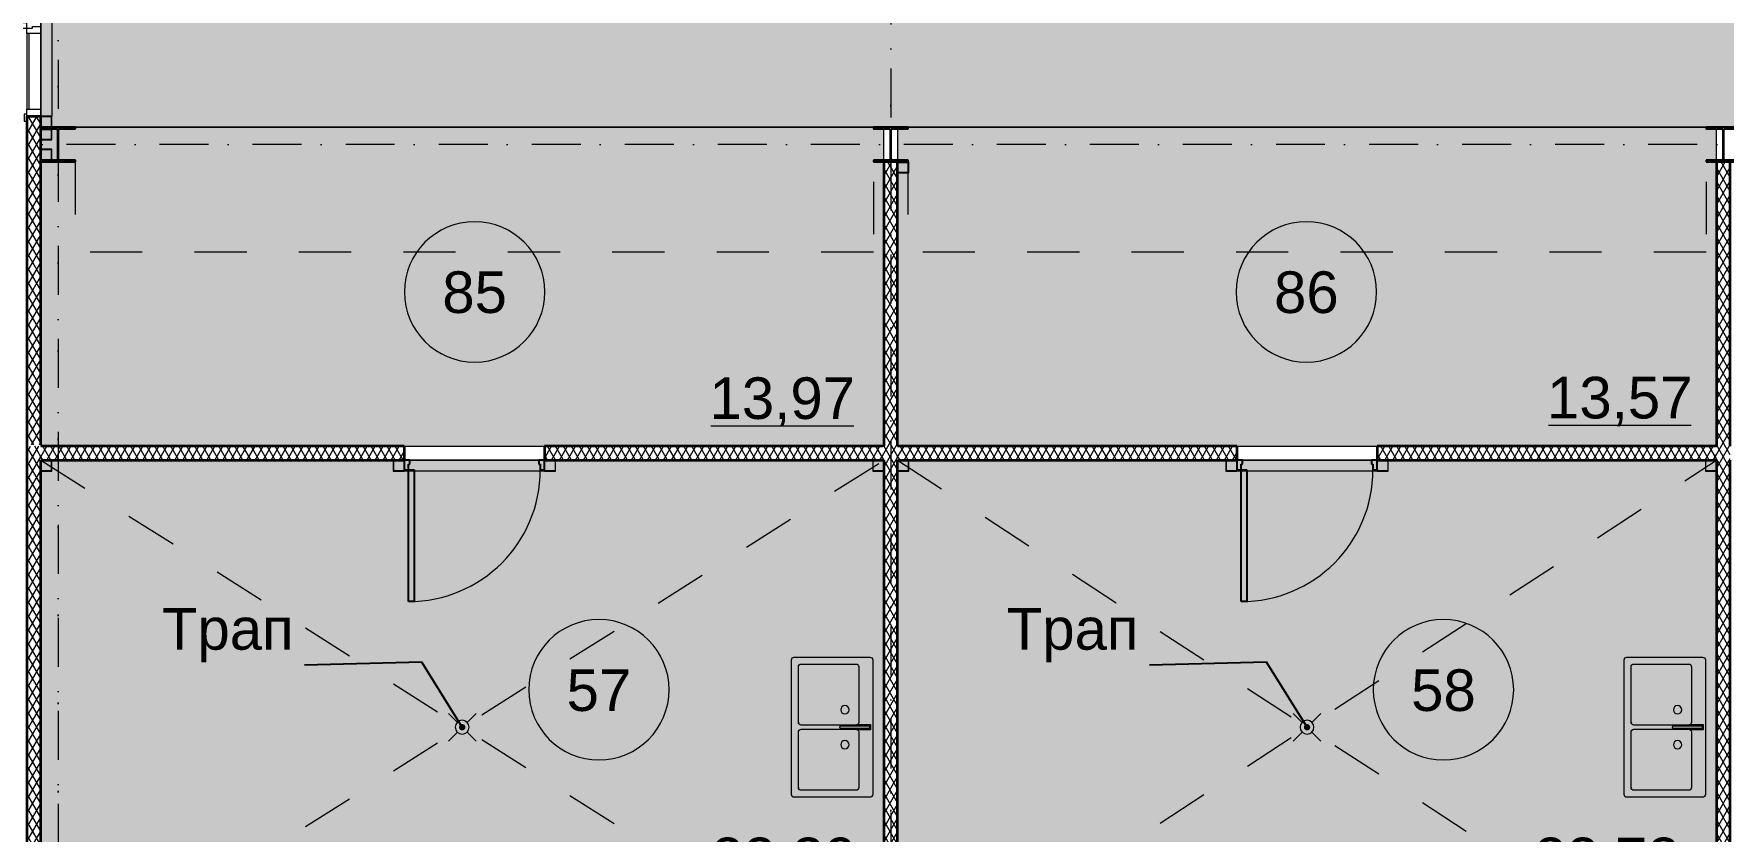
# Model space of a CAD drawing. Header units: millimetres. Extents: x -10605 to 104127, y -15987 to 52426.
# Drawn here: x 51825 to 63999, y 13050 to 18799 of the extents above; entities that cross this region are included whole.
import ezdxf
from ezdxf.enums import TextEntityAlignment as Align

# ---------------------------------------------------------------- set-up
doc = ezdxf.new("R2010")
doc.units = ezdxf.units.MM
doc.header["$MEASUREMENT"] = 0
for name, pattern in [('Dot & Dashed', [670.277762, 352.777767, -176.388884, 0, -141.111112]), ('roto_dd', [752.592, 376.296, -376.296]), ('Крупный пунктир', [634.99999, 0, -634.99999])]:
    doc.linetypes.add(name, pattern=pattern)
for name, color, linetype in [('Двери Archicad', 7, 'Continuous'), ('Зоны', 7, 'Continuous'), ('Металлический каркас здания', 7, 'Continuous'), ('Оси', 7, 'Continuous'), ('Стены', 7, 'Continuous')]:
    doc.layers.add(name, color=color, linetype=linetype)
for name, color, linetype, lineweight in [('Двери Archicad_Ном._пера__3', 7, 'Continuous', 0), ('Двери Archicad_Ном._пера__97', 7, 'Continuous', 35), ('Двери Archicad_Ном._пера__98', 7, 'Continuous', 25), ('Зоны_Ном._пера__38', 171, 'Continuous', 20), ('Зоны_Ном._пера__91', 255, 'Continuous', 0), ('Мебель и  оборудование_Ном._пера__200', 7, 'Continuous', 0), ('Мебель и  оборудование_Ном._пера__99', 7, 'Continuous', 15), ('Металлический каркас здания_Ном._пера__98', 7, 'Continuous', 25), ('Металлический каркас здания_Ном._пера__99', 7, 'Continuous', 15), ('Оси_Ном._пера__200', 7, 'Continuous', 0), ('Паспорта Зон Archicad_Ном._пера__100', 7, 'Continuous', 9), ('Сантехника_Ном._пера__99', 7, 'Continuous', 15), ('Стены _Ном._пера__97', 7, 'Continuous', 35)]:
    doc.layers.add(name, color=color, linetype=linetype, lineweight=lineweight)
doc.layers.add('Зоны_Ном._пера__2', color=7, linetype='Continuous', lineweight=0, true_color=0xc2747474)
doc.styles.add('РЎР“Р•РќР•Р\xa0РР\xa0_РЎРўРР›Р¬_1', font='arial.ttf')
doc.dimstyles.new('СГЕНЕРИР_СТИЛЬ__1', dxfattribs={"dimtxt": 0.18, "dimasz": 91.2, "dimexe": 0.18, "dimexo": 0.0625, "dimgap": 0.09, "dimtad": 0, "dimtih": 1, "dimtoh": 1, "dimdec": 4, "dimzin": 0, "dimdsep": 46, "dimcen": 0.09, "dimadec": 0, "dimazin": 0, "dimtfac": 1, "dimtdec": 4, "dimtmove": 0, "dimatfit": 3, "dimldrblk": 'ARROWHEAD_11', "dimfxl": 1, "dimtolj": 1, "dimtzin": 0, "dimarcsym": 0})
pattern_1 = [(90, (0, 0), (-60, 0), [])]
pattern_2 = [(60, (0, 0), (-43.30127, 25), []), (120, (0, 0), (43.30127, 25), [])]

# ---------------------------------------------------------------- blocks, each defined once
blk = doc.blocks.new('Колонна SHS ГК 27')
at = {"layer": 'Металлический каркас здания_Ном._пера__99', "linetype": 'Continuous', "lineweight": 0, "true_color": 0xffffff}
h = blk.add_hatch(dxfattribs=at)
h.set_pattern_fill('Barabбs_tйglakц_бllу', style=0, pattern_type=2)
h.set_pattern_definition(pattern_1)
h.paths.add_polyline_path([(-40, -40), (40, -40), (40, 40), (-40, 40)])
h.paths.add_polyline_path([(-36.4, -36.4), (-36.4, 36.4), (36.4, 36.4), (36.4, -36.4)], flags=0)
at = {"layer": 'Металлический каркас здания_Ном._пера__99', "color": 7, "linetype": 'Continuous', "lineweight": 15}
for p, q in [((40, 40), (-40, 40)), ((-40, 40), (-40, -40)), ((-36.4, -36.4), (-36.4, 36.4)), ((-36.4, 36.4), (36.4, 36.4)), ((36.4, 36.4), (36.4, -36.4)), ((40, -40), (40, 40)), ((-40, -40), (40, -40)), ((36.4, -36.4), (-36.4, -36.4))]:
    blk.add_line(p, q, dxfattribs=at)
blk = doc.blocks.new('Труба Квадратного Сечения ГК SHS 27_5')
at = {"layer": 'Металлический каркас здания_Ном._пера__99', "color": 7, "linetype": 'Continuous', "lineweight": 15}
for p, q in [((505, 40), (0, 40)), ((0, 40), (0, 0)), ((0, 0), (0, -40)), ((1010, 40), (505, 40)), ((1010, 0), (1010, 40)), ((1010, -40), (1010, 0)), ((0, -40), (505, -40)), ((505, -40), (1010, -40))]:
    blk.add_line(p, q, dxfattribs=at)
blk = doc.blocks.new('Труба Квадратного Сечения ГК SHS 27_9')
at = {"layer": 'Металлический каркас здания_Ном._пера__99', "color": 7, "linetype": 'Continuous', "lineweight": 15}
for p, q in [((1795, 40), (0, 40)), ((0, 40), (0, 0)), ((0, 0), (0, -40)), ((3590, 40), (1795, 40)), ((3590, 0), (3590, 40)), ((3590, -40), (3590, 0)), ((0, -40), (1795, -40)), ((1795, -40), (3590, -40))]:
    blk.add_line(p, q, dxfattribs=at)
blk = doc.blocks.new('Зона подготовки товара_57_39', base_point=(54850, 14075))
at = {"layer": 'Зоны', "linetype": 'Continuous', "lineweight": 0, "true_color": 0x3f3f3f}
blk.add_hatch(color=250, dxfattribs=at).paths.add_polyline_path([(57950, 15726), (51875, 15726), (51875, 11875), (57950, 11875)])
at = {"layer": 'Паспорта Зон Archicad_Ном._пера__100', "color": 7, "linetype": 'Continuous', "lineweight": 9}
blk.add_line((56716, 12655), (57746, 12655), dxfattribs=at)
for start, end in [(0, 180), (180, 0)]:
    blk.add_arc((55897, 14070), 506, start, end, dxfattribs=at)
at = {"layer": 'Паспорта Зон Archicad_Ном._пера__100', "color": 7, "lineweight": 9, "style": 'РЎР“Р•РќР•Р\xa0РР\xa0_РЎРўРР›Р¬_1'}
for tag, p in [('ROOM_NUMBER', (55897, 14067)), ('ROOM_AREA', (57231, 12854))]:
    blk.add_attdef(tag, text='', height=300, dxfattribs=at).set_placement(p, align=Align.MIDDLE_CENTER)
blk = doc.blocks.new('Зона подготовки товара_58_40', base_point=(61000, 14075))
at = {"layer": 'Зоны', "linetype": 'Continuous', "lineweight": 0, "true_color": 0x3f3f3f}
blk.add_hatch(color=250, dxfattribs=at).paths.add_polyline_path([(58050, 11875), (63950, 11875), (63950, 15726), (58050, 15726)])
at = {"layer": 'Паспорта Зон Archicad_Ном._пера__100', "color": 7, "linetype": 'Continuous', "lineweight": 9}
blk.add_line((62647, 12655), (63676, 12655), dxfattribs=at)
for start, end in [(0, 180), (180, 0)]:
    blk.add_arc((61983, 14070), 506, start, end, dxfattribs=at)
at = {"layer": 'Паспорта Зон Archicad_Ном._пера__100', "color": 7, "lineweight": 9, "style": 'РЎР“Р•РќР•Р\xa0РР\xa0_РЎРўРР›Р¬_1'}
for tag, p in [('ROOM_NUMBER', (61983, 14067)), ('ROOM_AREA', (63161, 12854))]:
    blk.add_attdef(tag, text='', height=300, dxfattribs=at).set_placement(p, align=Align.MIDDLE_CENTER)
blk = doc.blocks.new('Торговый зал_98_102', base_point=(66243, 20776))
at = {"layer": 'Зоны_Ном._пера__2', "linetype": 'Continuous', "lineweight": 0, "true_color": 0x1d1d1d}
blk.add_hatch(color=250, dxfattribs=at).paths.add_polyline_path([(51875, 18125), (93775, 18125), (93775, 21875), (51875, 21875)])
at = {"layer": 'Паспорта Зон Archicad_Ном._пера__100', "color": 7, "lineweight": 9, "style": 'РЎР“Р•РќР•Р\xa0РР\xa0_РЎРўРР›Р¬_1'}
for tag, p in [('ROOM_NUMBER', (66583, 20581)), ('ROOM_AREA', (93029, 18555))]:
    blk.add_attdef(tag, text='', height=300, dxfattribs=at).set_placement(p, align=Align.MIDDLE_CENTER)
blk = doc.blocks.new('Выставочная зона_85_118', base_point=(56272, 17508))
at = {"layer": 'Зоны_Ном._пера__38', "linetype": 'Continuous', "lineweight": 0, "true_color": 0x1f1f3f}
blk.add_hatch(color=179, dxfattribs=at).paths.add_polyline_path([(57950, 18125), (51875, 18125), (51875, 15825), (57950, 15825)])
at = {"layer": 'Паспорта Зон Archicad_Ном._пера__100', "color": 7, "linetype": 'Continuous', "lineweight": 9}
blk.add_line((56704, 15973), (57734, 15973), dxfattribs=at)
for start, end in [(0, 180), (180, 0)]:
    blk.add_arc((55002, 16938), 506, start, end, dxfattribs=at)
at = {"layer": 'Паспорта Зон Archicad_Ном._пера__100', "color": 7, "lineweight": 9, "style": 'РЎР“Р•РќР•Р\xa0РР\xa0_РЎРўРР›Р¬_1'}
for tag, p in [('ROOM_NUMBER', (55002, 16936)), ('ROOM_AREA', (57219, 16172))]:
    blk.add_attdef(tag, text='', height=300, dxfattribs=at).set_placement(p, align=Align.MIDDLE_CENTER)
blk = doc.blocks.new('Выставочная зона_86_119', base_point=(62217, 17527))
at = {"layer": 'Зоны_Ном._пера__38', "linetype": 'Continuous', "lineweight": 0, "true_color": 0x1f1f3f}
blk.add_hatch(color=179, dxfattribs=at).paths.add_polyline_path([(58050, 18125), (58050, 15825), (63950, 15825), (63950, 18125)])
at = {"layer": 'Паспорта Зон Archicad_Ном._пера__100', "color": 7, "linetype": 'Continuous', "lineweight": 9}
blk.add_line((62739, 15977), (63768, 15977), dxfattribs=at)
for start, end in [(0, 180), (180, 0)]:
    blk.add_arc((60995, 16938), 506, start, end, dxfattribs=at)
at = {"layer": 'Паспорта Зон Archicad_Ном._пера__100', "color": 7, "lineweight": 9, "style": 'РЎР“Р•РќР•Р\xa0РР\xa0_РЎРўРР›Р¬_1'}
for tag, p in [('ROOM_NUMBER', (60995, 16936)), ('ROOM_AREA', (63253, 16176))]:
    blk.add_attdef(tag, text='', height=300, dxfattribs=at).set_placement(p, align=Align.MIDDLE_CENTER)
blk = doc.blocks.new('Двупольная Дверь с Боковыми Панелями и Фрамугой 27')
at = {"layer": 'Двери Archicad_Ном._пера__3', "color": 7, "linetype": 'Continuous', "lineweight": 0}
for p, q in [((-1162, 1162), (-1162, 1092)), ((-1122, 1162), (-1162, 1162)), ((-1122, 1092), (-1122, 1162)), ((1122, 1092), (1122, 1162)), ((1122, 1162), (1162, 1162)), ((1162, 1162), (1162, 1092)), ((-1162, 1092), (-1122, 1092)), ((-1142, 1092), (-1142, 70)), ((1162, 1092), (1122, 1092)), ((1142, 1092), (1142, 70)), ((-1832, 0), (-1832, 19)), ((-1832, 19), (-1782, 19)), ((-1782, 0), (-1832, 0)), ((-1795, 0), (-1832, 0)), ((-1795, 0), (-1832, 0)), ((-1745, 0), (-1795, 0)), ((-1795, 0), (-1795, -100)), ((-1795, 0), (-1795, -100)), ((-1795, 0), (-1795, -100)), ((-1782, 19), (-1782, 0)), ((-1745, -100), (-1745, 0)), ((-1162, 0), (-1200, 0)), ((-1200, 0), (-1200, -100)), ((-1122, 70), (-1162, 70)), ((-1162, 70), (-1162, 0)), ((-1162, -40), (-1162, 0)), ((-1162, 0), (-1122, 0)), ((-1122, 0), (-1122, 70)), ((1122, 0), (1122, 70)), ((1122, 70), (1162, 70)), ((1162, 0), (1122, 0)), ((1162, 70), (1162, 0)), ((1200, 0), (1162, 0)), ((1162, 0), (1162, -40)), ((1200, -100), (1200, 0)), ((1795, 0), (1745, 0)), ((1745, 0), (1745, -100)), ((1782, 19), (1832, 19)), ((1782, 0), (1782, 19)), ((1832, 0), (1782, 0)), ((1795, -100), (1795, 0)), ((1795, 0), (1795, -100)), ((1795, 0), (1795, -100)), ((1795, 0), (1832, 0)), ((1795, 0), (1832, 0)), ((1832, 19), (1832, 0)), ((-1795, -100), (-1745, -100)), ((-1745, -18), (-1200, -18)), ((-1200, -100), (-1745, -100)), ((-1200, -100), (-1150, -100)), ((-1150, -40), (-1162, -40)), ((-1150, -100), (-1150, -40)), ((1162, -40), (1150, -40)), ((1150, -40), (1150, -100)), ((1150, -100), (1200, -100)), ((1745, -18), (1200, -18)), ((1745, -100), (1200, -100)), ((1745, -100), (1795, -100))]:
    blk.add_line(p, q, dxfattribs=at)
at = {"layer": 'Двери Archicad_Ном._пера__3', "color": 7, "linetype": 'Continuous', "lineweight": 0, "flags": 128}
for points in [[(-1162, 1092), (-1162, 70), (-1142, 70), (-1142, 1092)], [(-1142, 1092), (-1142, 70), (-1122, 70), (-1122, 1092)], [(1142, 1092), (1142, 70), (1122, 70), (1122, 1092)], [(1162, 1092), (1162, 70), (1142, 70), (1142, 1092)], [(-1200, 0), (-1745, 0), (-1745, -100), (-1200, -100)], [(1745, -100), (1200, -100), (1200, 0), (1745, 0)]]:
    blk.add_lwpolyline(points, close=True, dxfattribs=at)
at = {"layer": 'Двери Archicad_Ном._пера__3', "color": 7, "linetype": 'Continuous', "lineweight": 0}
for centre, start, end in [((-1162, 0), 0, 90), ((1162, 0), 90, 180)]:
    blk.add_arc(centre, 1162, start, end, dxfattribs=at)
blk = doc.blocks.new('Стена_15', base_point=(51875, 21875))
at = {"layer": 'Стены', "linetype": 'Continuous', "lineweight": 0, "true_color": 0x000000}
h = blk.add_hatch(dxfattribs=at)
h.set_pattern_fill('Batt_Insulation__3_', color=18, style=0, pattern_type=2)
h.set_pattern_definition(pattern_2)
h.paths.add_polyline_path([(51775, 21795), (51875, 21795), (51875, 21875), (51775, 21875)])
h = blk.add_hatch(dxfattribs=at)
h.set_pattern_fill('Batt_Insulation__3_', color=18, style=0, pattern_type=2)
h.set_pattern_definition(pattern_2)
h.paths.add_polyline_path([(51775, 15835), (51875, 15835), (51875, 18205), (51775, 18205)])
h = blk.add_hatch(dxfattribs=at)
h.set_pattern_fill('Batt_Insulation__3_', color=18, style=0, pattern_type=2)
h.set_pattern_definition(pattern_2)
h.paths.add_polyline_path([(51775, 15825), (51775, 11775), (51875, 11775), (51875, 15825)])
at = {"layer": 'Стены _Ном._пера__97', "color": 7, "linetype": 'Continuous', "lineweight": 35}
for p, q in [((51775, 21795), (51775, 21832)), ((51775, 21795), (51875, 21795)), ((51775, 18205), (51775, 18168)), ((51775, 18205), (51875, 18205))]:
    blk.add_line(p, q, dxfattribs=at)
at = {"layer": 'Стены _Ном._пера__97', "color": 7, "linetype": 'Continuous', "lineweight": 35, "flags": 128}
for points in [[(51775, 21875), (51775, 21795)], [(51875, 21795), (51875, 21875)], [(51775, 18205), (51775, 11875)], [(51875, 15835), (51875, 18205)], [(51875, 11875), (51875, 15725)]]:
    blk.add_lwpolyline(points, dxfattribs=at)
at = {"layer": 'Двери Archicad_Ном._пера__3', "color": 7, "linetype": 'Continuous', "lineweight": 0, "xscale": -1, "zscale": 1000, "rotation": 90}
blk.add_blockref('Двупольная Дверь с Боковыми Панелями и Фрамугой 27', (51775, 20000), dxfattribs=at)
blk = doc.blocks.new('Однопольная Дверь 27_2')
at = {"layer": 'Двери Archicad_Ном._пера__3', "color": 7, "linetype": 'Continuous', "lineweight": 0}
blk.add_arc((475, 0), 950, 90, 180, dxfattribs=at)
at = {"layer": 'Двери Archicad_Ном._пера__97', "color": 7, "linetype": 'Continuous', "lineweight": 35}
for p, q in [((-505, -170), (-505, -70)), ((505, -170), (505, -70))]:
    blk.add_line(p, q, dxfattribs=at)
at = {"layer": 'Двери Archicad_Ном._пера__98', "color": 7, "linetype": 'Continuous', "lineweight": 25}
for p, q in [((435, 0), (435, 950)), ((435, 950), (475, 950)), ((475, 950), (475, 0)), ((-475, 0), (-505, 0)), ((-505, 0), (-505, -70)), ((-475, -40), (-475, 0)), ((475, 0), (435, 0)), ((505, 0), (475, 0)), ((475, 0), (475, -40)), ((505, -70), (505, 0)), ((-505, -70), (-465, -70)), ((-465, -40), (-475, -40)), ((-465, -70), (-465, -40)), ((475, -40), (465, -40)), ((465, -40), (465, -70)), ((465, -70), (505, -70))]:
    blk.add_line(p, q, dxfattribs=at)
blk = doc.blocks.new('Стена_55', base_point=(93825, 15775))
at = {"layer": 'Стены', "linetype": 'Continuous', "lineweight": 0, "true_color": 0x000000}
h = blk.add_hatch(dxfattribs=at)
h.set_pattern_fill('Batt_Insulation__3_', color=18, style=0, pattern_type=2)
h.set_pattern_definition(pattern_2)
h.paths.add_polyline_path([(51875, 15825), (51875, 15725), (54495, 15725), (54495, 15825)])
h = blk.add_hatch(dxfattribs=at)
h.set_pattern_fill('Batt_Insulation__3_', color=18, style=0, pattern_type=2)
h.set_pattern_definition(pattern_2)
h.paths.add_polyline_path([(57940, 15825), (55505, 15825), (55505, 15725), (57940, 15725)])
h = blk.add_hatch(dxfattribs=at)
h.set_pattern_fill('Batt_Insulation__3_', color=18, style=0, pattern_type=2)
h.set_pattern_definition(pattern_2)
h.paths.add_polyline_path([(57950, 15725), (57950, 15825), (57940, 15825), (57940, 15725)])
h = blk.add_hatch(dxfattribs=at)
h.set_pattern_fill('Batt_Insulation__3_', color=18, style=0, pattern_type=2)
h.set_pattern_definition(pattern_2)
h.paths.add_polyline_path([(58050, 15825), (58050, 15725), (60495, 15725), (60495, 15825)])
h = blk.add_hatch(dxfattribs=at)
h.set_pattern_fill('Batt_Insulation__3_', color=18, style=0, pattern_type=2)
h.set_pattern_definition(pattern_2)
h.paths.add_polyline_path([(63950, 15825), (61505, 15825), (61505, 15725), (63950, 15725)])
at = {"layer": 'Стены _Ном._пера__97', "color": 7, "linetype": 'Continuous', "lineweight": 35}
for p, q in [((54495, 15825), (54495, 15725)), ((55505, 15825), (55505, 15725)), ((60495, 15825), (60495, 15725)), ((61505, 15825), (61505, 15725))]:
    blk.add_line(p, q, dxfattribs=at)
at = {"layer": 'Стены _Ном._пера__97', "color": 7, "linetype": 'Continuous', "lineweight": 35, "flags": 128}
for points in [[(54495, 15825), (51875, 15825)], [(51875, 15725), (54495, 15725)], [(57940, 15825), (55505, 15825)], [(55505, 15725), (57940, 15725)], [(60495, 15825), (58050, 15825)], [(58050, 15725), (60495, 15725)], [(63950, 15825), (61505, 15825)], [(61505, 15725), (63950, 15725)]]:
    blk.add_lwpolyline(points, dxfattribs=at)
at = {"layer": 'Двери Archicad', "color": 7, "linetype": 'Continuous', "lineweight": 50, "zscale": 1000, "rotation": 180}
for p in [(55000, 15655), (61000, 15655)]:
    blk.add_blockref('Однопольная Дверь 27_2', p, dxfattribs=at)
blk = doc.blocks.new('Стена_74', base_point=(64000, 17875))
at = {"layer": 'Стены', "linetype": 'Continuous', "lineweight": 0, "true_color": 0x000000}
h = blk.add_hatch(dxfattribs=at)
h.set_pattern_fill('Batt_Insulation__3_', color=18, style=0, pattern_type=2)
h.set_pattern_definition(pattern_2)
h.paths.add_polyline_path([(63950, 17875), (63950, 12125), (64050, 12125), (64050, 17875)])
at = {"layer": 'Стены _Ном._пера__97', "color": 7, "linetype": 'Continuous', "lineweight": 35, "flags": 128}
for points in [[(63950, 17875), (63950, 15825)], [(64050, 17875), (63950, 17875)], [(64050, 15825), (64050, 17875)], [(63950, 15725), (63950, 12125)], [(64050, 12125), (64050, 15725)], [(63950, 12125), (64050, 12125)]]:
    blk.add_lwpolyline(points, dxfattribs=at)
blk = doc.blocks.new('Стена_77', base_point=(58000, 17875))
at = {"layer": 'Стены', "linetype": 'Continuous', "lineweight": 0, "true_color": 0x000000}
h = blk.add_hatch(dxfattribs=at)
h.set_pattern_fill('Batt_Insulation__3_', color=18, style=0, pattern_type=2)
h.set_pattern_definition(pattern_2)
h.paths.add_polyline_path([(57950, 17875), (57950, 12125), (58050, 12125), (58050, 17875)])
at = {"layer": 'Стены _Ном._пера__97', "color": 7, "linetype": 'Continuous', "lineweight": 35, "flags": 128}
for points in [[(57950, 17875), (57950, 15825)], [(58050, 17875), (57950, 17875)], [(58050, 15825), (58050, 17875)], [(57950, 15725), (57950, 12125)], [(58050, 12125), (58050, 15725)], [(57950, 12125), (58050, 12125)]]:
    blk.add_lwpolyline(points, dxfattribs=at)
blk = doc.blocks.new('Колонна Универсальная 27')
at = {"layer": 'Металлический каркас здания_Ном._пера__98', "linetype": 'Continuous', "lineweight": 0, "true_color": 0xffffff}
h = blk.add_hatch(dxfattribs=at)
h.set_pattern_fill('Barabбs_tйglakц_бllу', style=0, pattern_type=2)
h.set_pattern_definition(pattern_1)
h.paths.add_polyline_path([(-125, -125), (125, -125), (125, -113), (4, -113), (4, 113), (125, 113), (125, 125), (-125, 125), (-125, 113), (-4, 113), (-4, -113), (-125, -113)])
at = {"layer": 'Металлический каркас здания_Ном._пера__98', "color": 7, "linetype": 'Continuous', "lineweight": 25}
for p, q in [((125, 125), (-125, 125)), ((-125, 125), (-125, 113)), ((125, 113), (125, 125)), ((-125, 113), (-4, 113)), ((-4, 113), (-4, -113)), ((4, -113), (4, 113)), ((4, 113), (125, 113)), ((-4, -113), (-125, -113)), ((-125, -113), (-125, -125)), ((125, -113), (4, -113)), ((125, -125), (125, -113)), ((-125, -125), (125, -125))]:
    blk.add_line(p, q, dxfattribs=at)
blk = doc.blocks.new('Стандартный Маркер Сетки')
at = {"layer": 'Оси_Ном._пера__200', "color": 7, "linetype": 'Dot & Dashed', "lineweight": 0}
blk.add_line((0, 0), (107805, 0), dxfattribs=at)
at = {"layer": 'Оси_Ном._пера__200', "color": 7, "lineweight": 0, "style": 'РЎР“Р•РќР•Р\xa0РР\xa0_РЎРўРР›Р¬_1'}
blk.add_attdef('AC_MarkerText_1', text='', height=300, dxfattribs=at).set_placement((108205, 150), align=Align.TOP_CENTER)
blk = doc.blocks.new('Двутавp К 26020-83 27_4')
at = {"layer": 'Металлический каркас здания_Ном._пера__98', "color": 7, "linetype": 'Крупный пунктир', "lineweight": 25}
blk.add_line((0, 0), (39750, 0), dxfattribs=at)
blk = doc.blocks.new('Двутавp К 26020-83 27')
at = {"layer": 'Металлический каркас здания_Ном._пера__98', "color": 7, "linetype": 'Крупный пунктир', "lineweight": 25}
blk.add_line((0, 0), (39875, 0), dxfattribs=at)
blk = doc.blocks.new('Мойка Обычная 27')
at = {"layer": 'Сантехника_Ном._пера__99', "color": 7, "linetype": 'Continuous', "lineweight": 15}
for p, q in [((50, 465), (50, 70)), ((470, 485), (70, 485)), ((490, 70), (490, 465)), ((520, 465), (520, 70)), ((940, 485), (540, 485)), ((960, 70), (960, 465)), ((70, 50), (470, 50)), ((540, 50), (940, 50))]:
    blk.add_line(p, q, dxfattribs=at)
at = {"layer": 'Сантехника_Ном._пера__99', "color": 7, "linetype": 'Continuous', "lineweight": 15, "flags": 128}
for points in [[(20, 0), (990, 0, 0.414214), (1010, 20), (1010, 565, 0.414214), (990, 585), (20, 585, 0.414214), (0, 565), (0, 20, 0.414214)], [(485, 504), (496, 504), (496, 555, -1), (514, 555), (514, 504), (525, 504), (525, 569), (485, 569)], [(496, 357, 1), (514, 357), (514, 555, 1), (496, 555)]]:
    blk.add_lwpolyline(points, format="xyb", close=True, dxfattribs=at)
for points in [[(485, 468), (496, 468), (496, 503), (485, 503)], [(525, 468), (525, 503), (514, 503), (514, 468)]]:
    blk.add_lwpolyline(points, close=True, dxfattribs=at)
at = {"layer": 'Сантехника_Ном._пера__99', "color": 7, "linetype": 'Continuous', "lineweight": 15}
for centre in [(379, 385), (631, 385)]:
    blk.add_circle(centre, 30, dxfattribs=at)
for centre, start, end in [((70, 465), 90, 180), ((470, 465), 0, 90), ((540, 465), 90, 180), ((940, 465), 0, 90), ((70, 70), 180, 270), ((470, 70), 270, 0), ((540, 70), 180, 270), ((940, 70), 270, 0)]:
    blk.add_arc(centre, 20, start, end, dxfattribs=at)
for p in [(70, 50), (540, 50)]:
    blk.add_point(p, dxfattribs=at)
blk = doc.blocks.new('Символ Трапа в Полу 27')
at = {"layer": 'Мебель и  оборудование_Ном._пера__99', "color": 7, "linetype": 'Continuous', "lineweight": 15}
for p, q in [((65, 135), (0, 200)), ((135, 135), (200, 200)), ((65, 65), (0, 0)), ((135, 65), (200, 0))]:
    blk.add_line(p, q, dxfattribs=at)
at = {"layer": 'Мебель и  оборудование_Ном._пера__99', "color": 7, "linetype": 'Continuous', "lineweight": 15, "flags": 128}
blk.add_lwpolyline([(150, 100, 1), (50, 100, 1)], format="xyb", close=True, dxfattribs=at)
blk = doc.blocks.new('ARROWHEAD_11')
at = {"color": 0, "linetype": 'Continuous', "lineweight": 0}
blk.add_line((0, 0), (-1, 0), dxfattribs=at)
at = {"color": 0, "linetype": 'Continuous', "lineweight": 0, "const_width": 0.25, "flags": 128}
blk.add_lwpolyline([(-0.125, 0, 1), (0.125, 0, 1)], format="xyb", close=True, dxfattribs=at)
blk = doc.blocks.new('Стандартный Маркер Сетки_5')
at = {"layer": 'Оси_Ном._пера__200', "color": 7, "linetype": 'Dot & Dashed', "lineweight": 0}
blk.add_line((0, 0), (55249, 0), dxfattribs=at)
at = {"layer": 'Оси_Ном._пера__200', "color": 7, "lineweight": 0, "style": 'РЎР“Р•РќР•Р\xa0РР\xa0_РЎРўРР›Р¬_1'}
blk.add_attdef('AC_MarkerText_1', text='', height=300, rotation=90, dxfattribs=at).set_placement((55430, -69), align=Align.TOP_CENTER)
blk = doc.blocks.new('Стандартный Маркер Сетки_4')
at = {"layer": 'Оси_Ном._пера__200', "color": 7, "linetype": 'Dot & Dashed', "lineweight": 0}
blk.add_line((0, 0), (55187, 0), dxfattribs=at)
at = {"layer": 'Оси_Ном._пера__200', "color": 7, "lineweight": 0, "style": 'РЎР“Р•РќР•Р\xa0РР\xa0_РЎРўРР›Р¬_1'}
blk.add_attdef('AC_MarkerText_1', text='', height=300, rotation=90, dxfattribs=at).set_placement((55368, -69), align=Align.TOP_CENTER)

msp = doc.modelspace()

# ---------------------------------------------------------------- linework, layer by layer
at = {"layer": 'Зоны_Ном._пера__2', "color": 8, "linetype": 'Continuous', "lineweight": 0, "true_color": 0x747474, "flags": 128}
msp.add_lwpolyline([(51875, 18125), (93775, 18125), (93775, 21875.00005), (51875, 21875.00005)], close=True, dxfattribs=at)
at = {"layer": 'Зоны_Ном._пера__38', "color": 171, "linetype": 'Continuous', "lineweight": 20, "flags": 128}
for points in [[(57949.99994, 18125), (51875, 18125), (51875, 15825), (57949.99994, 15825)], [(58049.99994, 18125), (58049.99994, 15825), (63950, 15825), (63950, 18125)]]:
    msp.add_lwpolyline(points, close=True, dxfattribs=at)
at = {"layer": 'Зоны_Ном._пера__91', "color": 255, "linetype": 'Continuous', "lineweight": 0, "flags": 128}
for points in [[(57949.99994, 15725.5), (51875, 15725.5), (51875, 11875), (57949.99994, 11875)], [(58049.99994, 11875), (63949.99994, 11875), (63949.99994, 15725.5), (58049.99994, 15725.5)]]:
    msp.add_lwpolyline(points, close=True, dxfattribs=at)
at = {"layer": 'Мебель и  оборудование_Ном._пера__200', "color": 7, "linetype": 'roto_dd', "lineweight": 0, "flags": 128}
for points in [[(57875.02889, 17225), (52125, 17225), (52125, 18125), (57875.02889, 18125)], [(63874.99986, 17225), (58124.97097, 17225), (58124.97097, 18125), (63874.99986, 18125)]]:
    msp.add_lwpolyline(points, close=True, dxfattribs=at)
for points in [[(51875, 15725), (57949.99994, 11874.5)], [(51875, 11874.5), (57949.99994, 15725)], [(58049.99989, 15725), (63949.99994, 11874.5)], [(58049.99989, 11874.5), (63949.99994, 15725)]]:
    msp.add_lwpolyline(points, dxfattribs=at)

# ---------------------------------------------------------------- block references
at = {"layer": 'Зоны', "color": 7, "linetype": 'Continuous', "lineweight": 9}
msp.add_blockref('Торговый зал_98_102', (66242.67673, 20775.72296), dxfattribs=at)
for name, p, values in [('Выставочная зона_85_118', (56271.74305, 17507.85178), {'ROOM_NUMBER': '85', 'ROOM_AREA': '13,97'}), ('Выставочная зона_86_119', (62217.19423, 17526.69967), {'ROOM_NUMBER': '86', 'ROOM_AREA': '13,57'}), ('Зона подготовки товара_57_39', (54850.35747, 14075), {'ROOM_NUMBER': '57', 'ROOM_AREA': '23,39'}), ('Зона подготовки товара_58_40', (60999.99994, 14075), {'ROOM_NUMBER': '58', 'ROOM_AREA': '22,72'})]:
    msp.add_blockref(name, p, dxfattribs=at).add_auto_attribs(values)
at = {"layer": 'Мебель и  оборудование_Ном._пера__99', "color": 7, "linetype": 'Continuous', "lineweight": 15, "zscale": 1000, "rotation": 90}
for p in [(55012.49997, 13699.75), (61099.99992, 13699.75)]:
    msp.add_blockref('Символ Трапа в Полу 27', p, dxfattribs=at)
at = {"layer": 'Металлический каркас здания', "color": 7, "linetype": 'Continuous', "lineweight": 9, "xscale": -1, "zscale": 1000, "rotation": 270}
msp.add_blockref('Двутавp К 26020-83 27', (52000, 0), dxfattribs=at)
at = {"layer": 'Металлический каркас здания', "color": 7, "linetype": 'Continuous', "lineweight": 9, "zscale": 1000, "rotation": 270}
msp.add_blockref('Двутавp К 26020-83 27_4', (58000.00006, 39875.00005), dxfattribs=at)
at = {"layer": 'Металлический каркас здания_Ном._пера__98', "color": 7, "linetype": 'Continuous', "lineweight": 25, "zscale": 1000, "rotation": 180}
for p in [(52000, 18000), (58000.02889, 18000.03833), (64000, 18000)]:
    msp.add_blockref('Колонна Универсальная 27', p, dxfattribs=at)
at = {"layer": 'Металлический каркас здания_Ном._пера__99', "color": 7, "linetype": 'Continuous', "lineweight": 15, "xscale": -1, "zscale": 1000}
for name, p, rotation in [('Труба Квадратного Сечения ГК SHS 27_9', (51915, 18205), 270), ('Труба Квадратного Сечения ГК SHS 27_5', (54495.00014, 15685), 180), ('Труба Квадратного Сечения ГК SHS 27_5', (60495.00014, 15685), 180)]:
    msp.add_blockref(name, p, dxfattribs=dict(at, rotation=rotation))
at = {"layer": 'Металлический каркас здания_Ном._пера__99', "color": 7, "linetype": 'Continuous', "lineweight": 15, "zscale": 1000}
for p, rotation in [((51915, 18165), 90), ((51915, 18073), 180), ((51915, 17927), 180), ((58089.99994, 17835), 180), ((51915.00014, 15685.5), 180), ((54455.00014, 15685), 180), ((55545.00014, 15685), 180), ((57910.00014, 15685.5), 180), ((58090.00009, 15685.5), 180), ((60455.00014, 15685), 180), ((61545.00014, 15685), 180), ((63910.00014, 15685.5), 180)]:
    msp.add_blockref('Колонна SHS ГК 27', p, dxfattribs=dict(at, rotation=rotation))
at = {"layer": 'Оси', "color": 8, "linetype": 'Continuous', "lineweight": 0, "true_color": 0x747474, "zscale": 1000, "rotation": 270}
for name, p in [('Стандартный Маркер Сетки_5', (52000.00007, 40061.92808)), ('Стандартный Маркер Сетки_4', (58000, 40000.00005))]:
    msp.add_blockref(name, p, dxfattribs=at)
at = {"layer": 'Оси', "color": 8, "linetype": 'Continuous', "lineweight": 0, "true_color": 0x747474, "xscale": -1, "zscale": 1000}
msp.add_blockref('Стандартный Маркер Сетки', (98000.00007, 18000), dxfattribs=at)
at = {"layer": 'Сантехника_Ном._пера__99', "color": 7, "linetype": 'Continuous', "lineweight": 15, "xscale": -1, "zscale": 1000, "rotation": 270}
for p in [(57285.00014, 13295), (63285.00014, 13295)]:
    msp.add_blockref('Мойка Обычная 27', p, dxfattribs=at)
at = {"layer": 'Стены', "color": 7, "lineweight": 35}
for name, p in [('Стена_15', (51875, 21875.00012)), ('Стена_77', (57999.99994, 17875)), ('Стена_74', (63999.99994, 17875)), ('Стена_55', (93825, 15775))]:
    msp.add_blockref(name, p, dxfattribs=at)

# ---------------------------------------------------------------- texts
at = {"layer": 'Мебель и  оборудование_Ном._пера__200', "color": 7, "linetype": 'Continuous', "lineweight": 0, "char_height": 300, "attachment_point": 7, "style": 'РЎР“Р•РќР•Р\xa0РР\xa0_РЎРўРР›Р¬_1'}
for insert in [(52748.48332, 14268.35045), (58835.98327, 14268.35045)]:
    msp.add_mtext('\\A1;{\\pql;\\fArial|b0|i0|c204|p0;\\W1.000000;Трап}', dxfattribs=dict(at, insert=insert))

# ---------------------------------------------------------------- leaders
at = {"layer": 'Мебель и  оборудование_Ном._пера__200', "color": 7, "linetype": 'Continuous', "lineweight": 0, "annotation_type": 0, "has_hookline": 1, "hookline_direction": 1, "text_width": 910.8}
for points in [[(54912.49997, 13799.75), (54620.44525, 14268.35045), (53777.12232, 14247.25627)], [(60999.99992, 13799.75), (60707.94519, 14268.35045), (59864.62227, 14247.25627)]]:
    msp.add_leader(points, dimstyle='СГЕНЕРИР_СТИЛЬ__1', dxfattribs=at)

doc.saveas('drawing.dxf')
